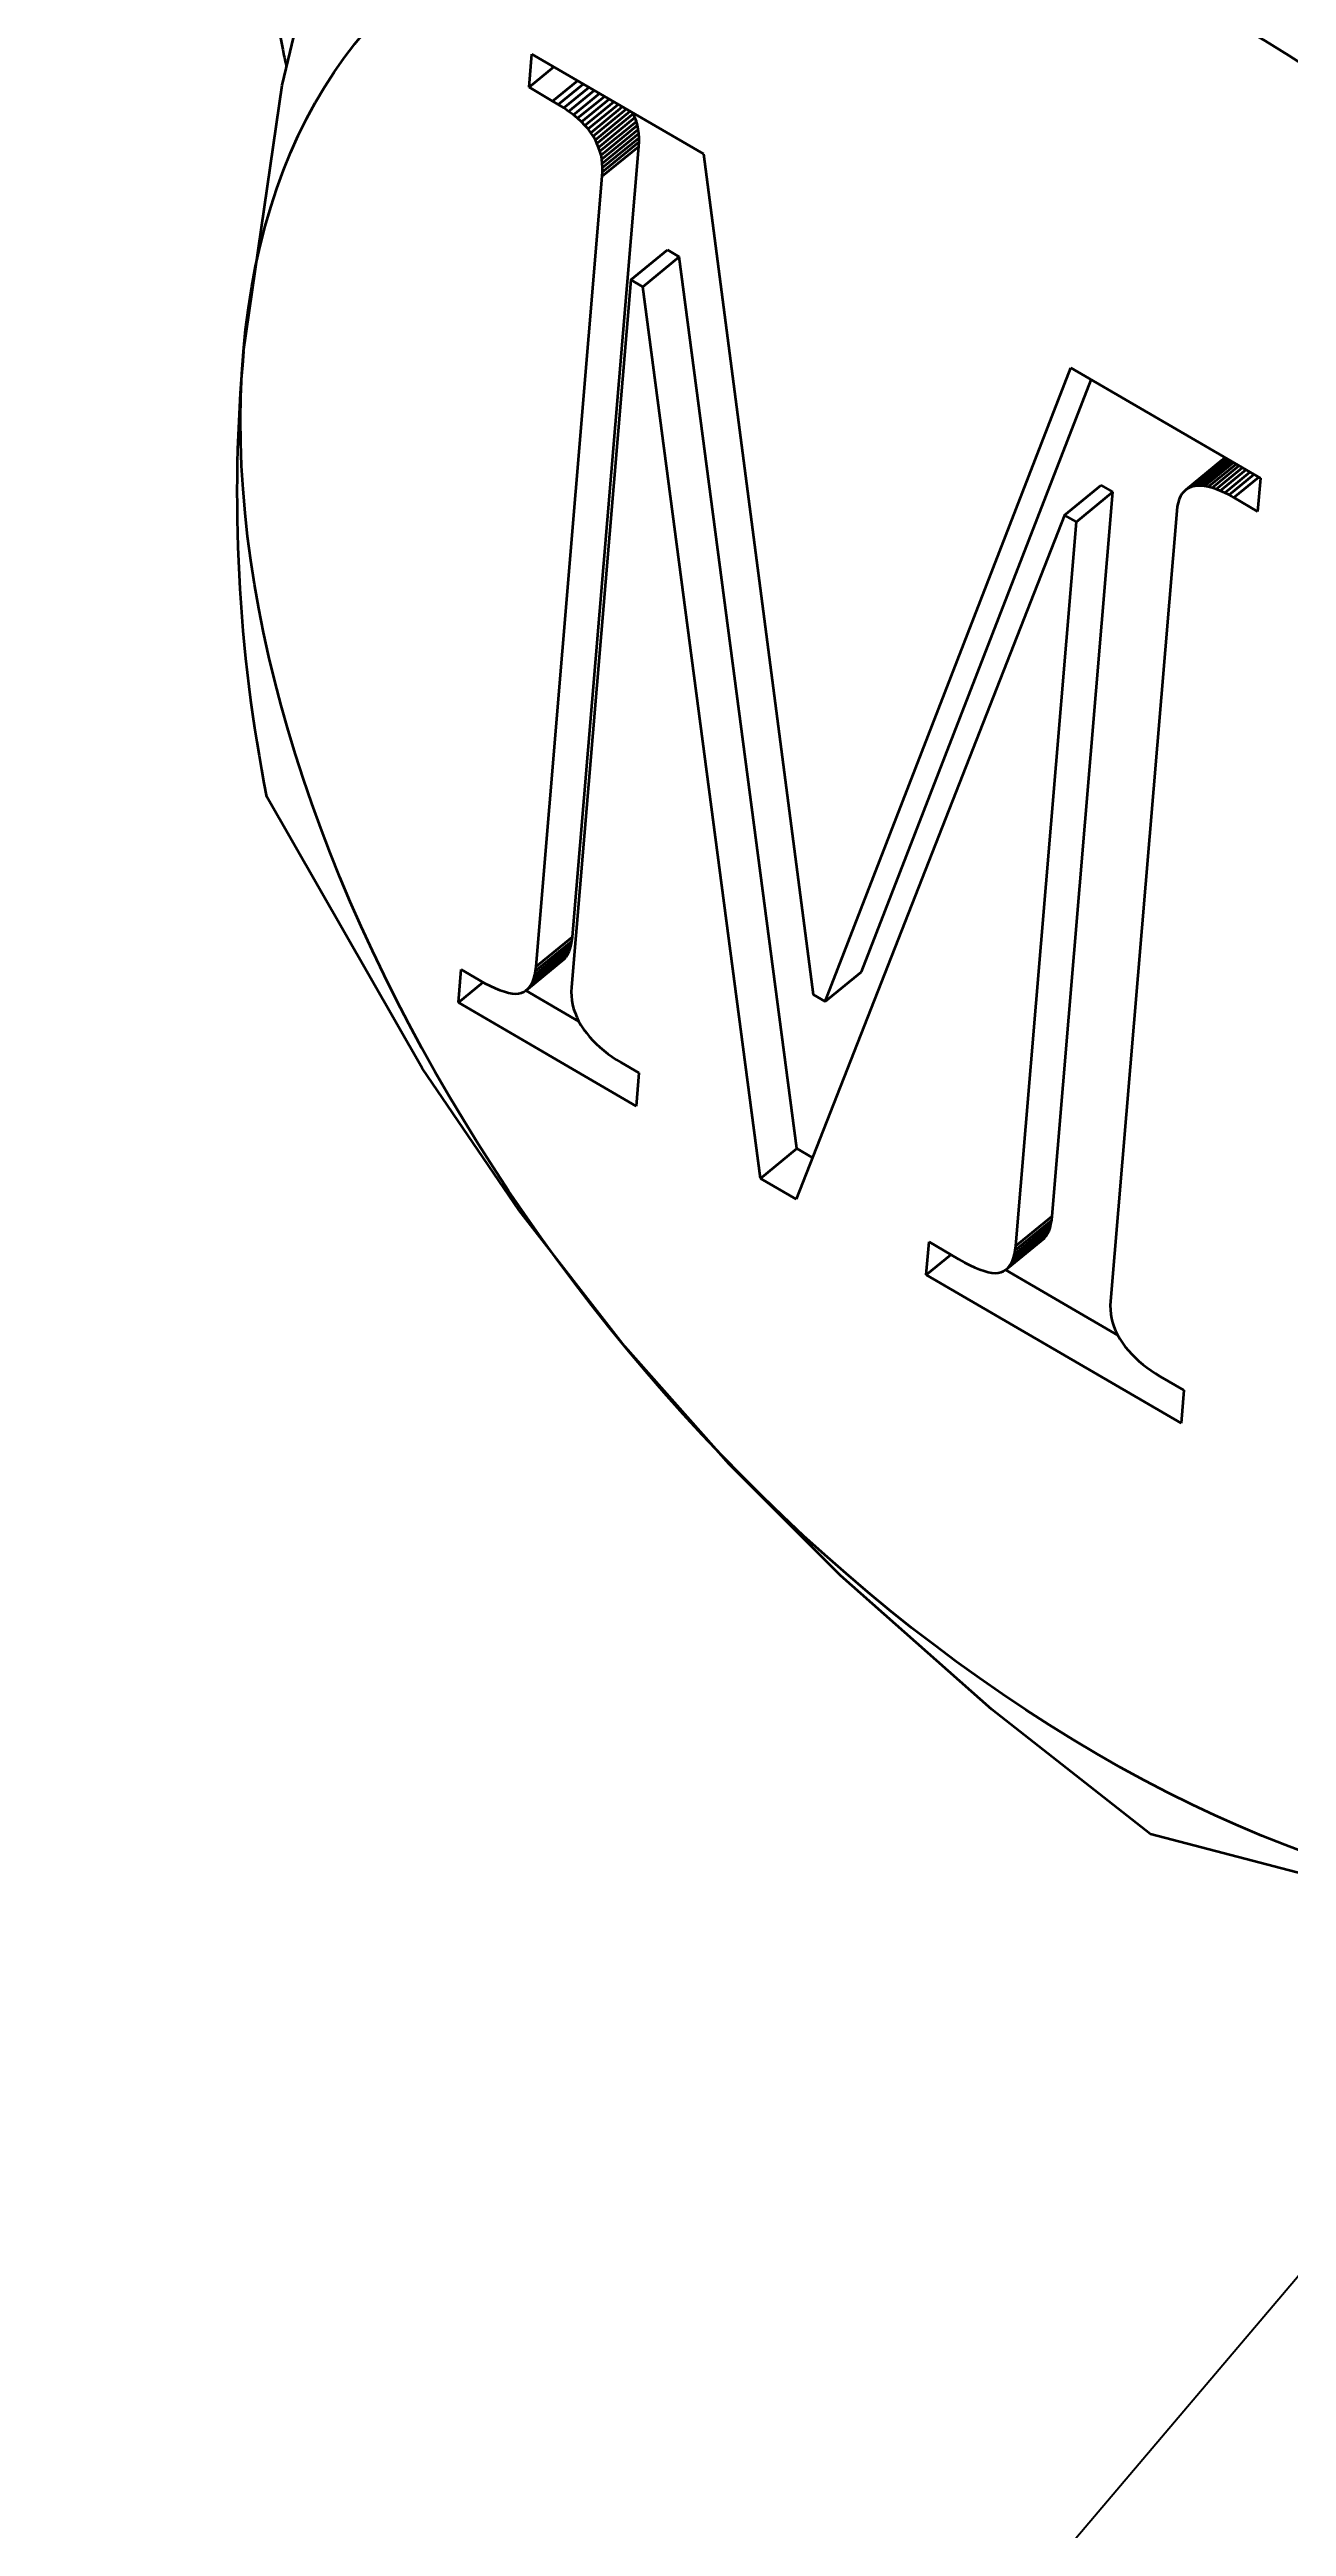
# Model space of a CAD drawing. Header units: millimetres. Extents: x 5606 to 13175, y -3239 to -2051.
# Drawn here: x 6766.16 to 6771.4, y -2733.32 to -2722.83 of the extents above; entities that cross this region are included whole.
import ezdxf

# ---------------------------------------------------------------- set-up
doc = ezdxf.new("R2010")
doc.units = ezdxf.units.MM
doc.layers.add('word_dim', color=253, linetype='Continuous')
doc.styles.get("Standard").update_dxf_attribs({"font": 'romans.shx', "bigfont": 'bigfont.shx'})
doc.dimstyles.new('RS1-4', dxfattribs={"dimscale": 4, "dimtxt": 3.5, "dimasz": 3, "dimexe": 1, "dimexo": 0, "dimgap": 1, "dimtad": 3, "dimdsep": 46, "dimtxsty": 'Standard', "dimblk1": 'OPEN', "dimblk2": 'OPEN', "dimsah": 1, "dimcen": 0, "dimclrd": 256, "dimclre": 256, "dimclrt": 3, "dimadec": 0, "dimazin": 0, "dimtfac": 1, "dimtmove": 0, "dimatfit": 3, "dimldrblk": 'OPEN', "dimfxl": 0, "dimtolj": 1, "dimtzin": 0, "dimarcsym": 0})

# ---------------------------------------------------------------- blocks, each defined once
blk = doc.blocks.new('A$C25B35021')
at = {"color": 7, "lineweight": 35, "ltscale": 0.003524}
for p, q in [((-156.935, -73.924), (-156.923, -73.784)), ((-157.234, -77.801), (-157.222, -77.66)), ((-155.252, -78.954), (-155.24, -78.814)), ((-154.161, -79.442), (-154.173, -79.582))]:
    blk.add_line(p, q, dxfattribs=at)
at = {"color": 7, "lineweight": 35, "ltscale": 0.003397}
blk.add_line((-156.935, -73.924), (-156.83, -73.838), dxfattribs=at)
at = {"color": 7, "lineweight": 35, "ltscale": 0.021046}
blk.add_line((-156.923, -73.784), (-156.196, -74.207), dxfattribs=at)
at = {"color": 7, "lineweight": 35, "ltscale": 0.002902}
blk.add_line((-156.835, -73.983), (-156.935, -73.924), dxfattribs=at)
at = {"color": 7, "lineweight": 35, "ltscale": 0.003396}
for p, q in [((-156.835, -73.983), (-156.73, -73.897)), ((-155.252, -78.954), (-155.147, -78.868))]:
    blk.add_line(p, q, dxfattribs=at)
at = {"color": 7, "lineweight": 35, "ltscale": 0.003408}
blk.add_line((-156.811, -73.997), (-156.705, -73.911), dxfattribs=at)
at = {"color": 7, "lineweight": 35, "ltscale": 0.003442}
for p, q in [((-156.788, -74.012), (-156.681, -73.925)), ((-153.988, -75.642), (-153.882, -75.554))]:
    blk.add_line(p, q, dxfattribs=at)
at = {"color": 7, "lineweight": 35, "ltscale": 0.003499}
blk.add_line((-156.767, -74.027), (-156.659, -73.938), dxfattribs=at)
at = {"color": 7, "lineweight": 35, "ltscale": 0.000709171}
blk.add_line((-156.811, -73.997), (-156.835, -73.983), dxfattribs=at)
at = {"color": 7, "lineweight": 35, "ltscale": 0.000676336}
blk.add_line((-156.788, -74.012), (-156.811, -73.997), dxfattribs=at)
at = {"color": 7, "lineweight": 35, "ltscale": 0.000643838}
blk.add_line((-156.767, -74.027), (-156.788, -74.012), dxfattribs=at)
at = {"color": 7, "lineweight": 35, "ltscale": 0.000614325}
blk.add_line((-156.747, -74.042), (-156.767, -74.027), dxfattribs=at)
at = {"color": 7, "lineweight": 35, "ltscale": 0.003578}
blk.add_line((-156.747, -74.042), (-156.637, -73.951), dxfattribs=at)
at = {"color": 7, "lineweight": 35, "ltscale": 0.000582495}
blk.add_line((-156.729, -74.056), (-156.747, -74.042), dxfattribs=at)
at = {"color": 7, "lineweight": 35, "ltscale": 0.003679}
for p, q in [((-156.729, -74.056), (-156.615, -73.963)), ((-154.041, -75.621), (-153.928, -75.528))]:
    blk.add_line(p, q, dxfattribs=at)
at = {"color": 7, "lineweight": 35, "ltscale": 0.003803}
for p, q in [((-156.713, -74.071), (-156.595, -73.975)), ((-154.058, -75.617), (-153.94, -75.52))]:
    blk.add_line(p, q, dxfattribs=at)
at = {"color": 7, "lineweight": 35, "ltscale": 0.003951}
blk.add_line((-156.698, -74.086), (-156.576, -73.986), dxfattribs=at)
at = {"color": 7, "lineweight": 35, "ltscale": 0.004119}
blk.add_line((-156.685, -74.101), (-156.557, -73.997), dxfattribs=at)
at = {"color": 7, "lineweight": 35, "ltscale": 0.004313}
blk.add_line((-156.673, -74.117), (-156.54, -74.007), dxfattribs=at)
at = {"color": 7, "lineweight": 35, "ltscale": 0.004528}
for p, q in [((-156.663, -74.132), (-156.523, -74.017)), ((-154.116, -75.614), (-153.976, -75.499))]:
    blk.add_line(p, q, dxfattribs=at)
at = {"color": 7, "lineweight": 35, "ltscale": 0.004766}
blk.add_line((-156.654, -74.147), (-156.507, -74.026), dxfattribs=at)
at = {"color": 7, "lineweight": 35, "ltscale": 0.004993}
for p, q in [((-156.647, -74.163), (-156.492, -74.036)), ((-156.63, -74.212), (-156.476, -74.085)), ((-156.627, -74.229), (-156.473, -74.103)), ((-156.625, -74.247), (-156.47, -74.12)), ((-156.624, -74.283), (-156.469, -74.156)), ((-156.625, -74.301), (-156.47, -74.175)), ((-154.151, -75.628), (-153.997, -75.501)), ((-154.141, -75.622), (-153.986, -75.495)), ((-154.666, -75.736), (-154.512, -75.609)), ((-156.939, -77.742), (-156.785, -77.615)), ((-156.925, -77.723), (-156.77, -77.596)), ((-156.919, -77.711), (-156.765, -77.584)), ((-156.91, -77.683), (-156.756, -77.556)), ((-156.908, -77.666), (-156.753, -77.54)), ((-156.948, -77.749), (-156.793, -77.623)), ((-155.681, -77.796), (-155.527, -77.67)), ((-154.878, -78.866), (-154.724, -78.739)), ((-154.875, -78.849), (-154.721, -78.722)), ((-154.873, -78.831), (-154.719, -78.705)), ((-154.907, -78.925), (-154.752, -78.798))]:
    blk.add_line(p, q, dxfattribs=at)
at = {"color": 7, "lineweight": 35, "ltscale": 0.004994}
for p, q in [((-156.64, -74.179), (-156.486, -74.052)), ((-156.635, -74.195), (-156.48, -74.069)), ((-156.453, -74.769), (-156.299, -74.643)), ((-154.616, -75.765), (-154.462, -75.638)), ((-156.914, -77.698), (-156.76, -77.571)), ((-154.882, -78.881), (-154.728, -78.754)), ((-154.899, -78.916), (-154.745, -78.789))]:
    blk.add_line(p, q, dxfattribs=at)
at = {"color": 7, "lineweight": 35, "ltscale": 0.000431967}
blk.add_line((-156.486, -74.052), (-156.492, -74.036), dxfattribs=at)
at = {"color": 7, "lineweight": 35, "ltscale": 0.000433549}
for p, q in [((-156.48, -74.069), (-156.486, -74.052)), ((-156.635, -74.195), (-156.64, -74.179))]:
    blk.add_line(p, q, dxfattribs=at)
at = {"color": 7, "lineweight": 35, "ltscale": 0.000555189}
blk.add_line((-156.713, -74.071), (-156.729, -74.056), dxfattribs=at)
at = {"color": 7, "lineweight": 35, "ltscale": 0.000525463}
for p, q in [((-156.698, -74.086), (-156.713, -74.071)), ((-154.382, -79.29), (-154.367, -79.304))]:
    blk.add_line(p, q, dxfattribs=at)
at = {"color": 7, "lineweight": 35, "ltscale": 0.000501682}
blk.add_line((-156.685, -74.101), (-156.698, -74.086), dxfattribs=at)
at = {"color": 7, "lineweight": 35, "ltscale": 0.00047671}
blk.add_line((-156.673, -74.117), (-156.685, -74.101), dxfattribs=at)
at = {"color": 7, "lineweight": 35, "ltscale": 0.000455155}
blk.add_line((-156.663, -74.132), (-156.673, -74.117), dxfattribs=at)
at = {"color": 7, "lineweight": 35, "ltscale": 0.000440702}
blk.add_line((-156.654, -74.147), (-156.663, -74.132), dxfattribs=at)
at = {"color": 7, "lineweight": 35, "ltscale": 0.000438802}
blk.add_line((-156.647, -74.163), (-156.654, -74.147), dxfattribs=at)
at = {"color": 7, "lineweight": 35, "ltscale": 0.004992}
for p, q in [((-156.624, -74.265), (-156.469, -74.138)), ((-156.504, -74.74), (-156.349, -74.613)), ((-156.931, -77.733), (-156.777, -77.607)), ((-156.905, -77.648), (-156.751, -77.522)), ((-155.954, -78.545), (-155.8, -78.419)), ((-154.887, -78.894), (-154.732, -78.767)), ((-154.915, -78.932), (-154.761, -78.806)), ((-154.892, -78.906), (-154.738, -78.779))]:
    blk.add_line(p, q, dxfattribs=at)
at = {"color": 7, "lineweight": 35, "ltscale": 0.00043376}
blk.add_line((-156.476, -74.085), (-156.48, -74.069), dxfattribs=at)
at = {"color": 7, "lineweight": 35, "ltscale": 0.000437367}
for p, q in [((-156.473, -74.103), (-156.476, -74.085)), ((-156.627, -74.229), (-156.63, -74.212))]:
    blk.add_line(p, q, dxfattribs=at)
at = {"color": 7, "lineweight": 35, "ltscale": 0.000439845}
for p, q in [((-156.47, -74.12), (-156.473, -74.103)), ((-156.625, -74.247), (-156.627, -74.229))]:
    blk.add_line(p, q, dxfattribs=at)
at = {"color": 7, "lineweight": 35, "ltscale": 0.000447164}
blk.add_line((-156.469, -74.138), (-156.47, -74.12), dxfattribs=at)
at = {"color": 7, "lineweight": 35, "ltscale": 0.00046468}
for p, q in [((-156.47, -74.175), (-156.469, -74.156)), ((-156.625, -74.301), (-156.624, -74.283))]:
    blk.add_line(p, q, dxfattribs=at)
at = {"color": 7, "lineweight": 35, "ltscale": 0.000454722}
blk.add_line((-156.469, -74.156), (-156.469, -74.138), dxfattribs=at)
at = {"color": 7, "lineweight": 35, "ltscale": 0.083965}
for p, q in [((-156.751, -77.522), (-156.47, -74.175)), ((-156.905, -77.648), (-156.625, -74.301)), ((-154.191, -75.718), (-154.472, -79.065))]:
    blk.add_line(p, q, dxfattribs=at)
at = {"color": 7, "lineweight": 35, "ltscale": 0.000432675}
blk.add_line((-156.64, -74.179), (-156.647, -74.163), dxfattribs=at)
at = {"color": 7, "lineweight": 35, "ltscale": 0.000433022}
blk.add_line((-156.63, -74.212), (-156.635, -74.195), dxfattribs=at)
at = {"color": 7, "lineweight": 35, "ltscale": 0.00044726}
blk.add_line((-156.624, -74.265), (-156.625, -74.247), dxfattribs=at)
at = {"color": 7, "lineweight": 35, "ltscale": 0.089748}
blk.add_line((-156.196, -74.207), (-155.731, -77.767), dxfattribs=at)
at = {"color": 7, "lineweight": 35, "ltscale": 0.000454714}
blk.add_line((-156.624, -74.283), (-156.624, -74.265), dxfattribs=at)
at = {"color": 7, "lineweight": 35, "ltscale": 0.001451}
for p, q in [((-156.299, -74.643), (-156.349, -74.613)), ((-155.731, -77.767), (-155.681, -77.796))]:
    blk.add_line(p, q, dxfattribs=at)
at = {"color": 7, "lineweight": 35, "ltscale": 0.095226}
for p, q in [((-155.8, -78.419), (-156.299, -74.643)), ((-155.954, -78.545), (-156.453, -74.769))]:
    blk.add_line(p, q, dxfattribs=at)
at = {"color": 7, "lineweight": 35, "ltscale": 0.075159}
blk.add_line((-156.504, -74.74), (-156.755, -77.736), dxfattribs=at)
at = {"color": 7, "lineweight": 35, "ltscale": 0.00145}
blk.add_line((-156.453, -74.769), (-156.504, -74.74), dxfattribs=at)
at = {"color": 7, "lineweight": 35, "ltscale": 0.071957}
blk.add_line((-155.681, -77.796), (-154.64, -75.113), dxfattribs=at)
at = {"color": 7, "lineweight": 35, "ltscale": 0.067219}
blk.add_line((-155.527, -77.67), (-154.554, -75.163), dxfattribs=at)
at = {"color": 7, "lineweight": 35, "ltscale": 0.023224}
blk.add_line((-154.64, -75.113), (-153.837, -75.58), dxfattribs=at)
at = {"color": 7, "lineweight": 35, "ltscale": 0.004765}
blk.add_line((-154.129, -75.617), (-153.982, -75.496), dxfattribs=at)
at = {"color": 7, "lineweight": 35, "ltscale": 0.004314}
blk.add_line((-154.103, -75.613), (-153.969, -75.503), dxfattribs=at)
at = {"color": 7, "lineweight": 35, "ltscale": 0.00412}
blk.add_line((-154.088, -75.613), (-153.961, -75.508), dxfattribs=at)
at = {"color": 7, "lineweight": 35, "ltscale": 0.00395}
blk.add_line((-154.073, -75.614), (-153.951, -75.514), dxfattribs=at)
at = {"color": 7, "lineweight": 35, "ltscale": 0.000302117}
for p, q in [((-153.986, -75.495), (-153.997, -75.501)), ((-154.141, -75.622), (-154.151, -75.628))]:
    blk.add_line(p, q, dxfattribs=at)
at = {"color": 7, "lineweight": 35, "ltscale": 0.001453}
for p, q in [((-154.462, -75.638), (-154.512, -75.609)), ((-154.616, -75.765), (-154.666, -75.736))]:
    blk.add_line(p, q, dxfattribs=at)
at = {"color": 7, "lineweight": 35, "ltscale": 0.000311968}
blk.add_line((-154.129, -75.617), (-154.141, -75.622), dxfattribs=at)
at = {"color": 7, "lineweight": 35, "ltscale": 0.000326706}
blk.add_line((-154.116, -75.614), (-154.129, -75.617), dxfattribs=at)
at = {"color": 7, "lineweight": 35, "ltscale": 0.000342076}
blk.add_line((-154.103, -75.613), (-154.116, -75.614), dxfattribs=at)
at = {"color": 7, "lineweight": 35, "ltscale": 0.000360107}
blk.add_line((-154.088, -75.613), (-154.103, -75.613), dxfattribs=at)
at = {"color": 7, "lineweight": 35, "ltscale": 0.000376933}
blk.add_line((-154.073, -75.614), (-154.088, -75.613), dxfattribs=at)
at = {"color": 7, "lineweight": 35, "ltscale": 0.000398249}
blk.add_line((-154.058, -75.617), (-154.073, -75.614), dxfattribs=at)
at = {"color": 7, "lineweight": 35, "ltscale": 0.000421707}
blk.add_line((-154.041, -75.621), (-154.058, -75.617), dxfattribs=at)
at = {"color": 7, "lineweight": 35, "ltscale": 0.000447322}
blk.add_line((-154.024, -75.626), (-154.041, -75.621), dxfattribs=at)
at = {"color": 7, "lineweight": 35, "ltscale": 0.003577}
blk.add_line((-154.024, -75.626), (-153.914, -75.536), dxfattribs=at)
at = {"color": 7, "lineweight": 35, "ltscale": 0.003498}
blk.add_line((-154.007, -75.633), (-153.898, -75.545), dxfattribs=at)
at = {"color": 7, "lineweight": 35, "ltscale": 0.003407}
blk.add_line((-153.969, -75.651), (-153.864, -75.565), dxfattribs=at)
at = {"color": 7, "lineweight": 35, "ltscale": 0.003395}
blk.add_line((-153.949, -75.662), (-153.844, -75.576), dxfattribs=at)
at = {"color": 7, "lineweight": 35, "ltscale": 0.003522}
blk.add_line((-153.837, -75.58), (-153.849, -75.721), dxfattribs=at)
at = {"color": 7, "lineweight": 35, "ltscale": 0.07692}
blk.add_line((-154.719, -78.705), (-154.462, -75.638), dxfattribs=at)
at = {"color": 7, "lineweight": 35, "ltscale": 0.000450445}
blk.add_line((-154.189, -75.7), (-154.191, -75.718), dxfattribs=at)
at = {"color": 7, "lineweight": 35, "ltscale": 0.000413415}
blk.add_line((-154.185, -75.684), (-154.189, -75.7), dxfattribs=at)
at = {"color": 7, "lineweight": 35, "ltscale": 0.000381766}
blk.add_line((-154.181, -75.669), (-154.185, -75.684), dxfattribs=at)
at = {"color": 7, "lineweight": 35, "ltscale": 0.000351234}
blk.add_line((-154.175, -75.656), (-154.181, -75.669), dxfattribs=at)
at = {"color": 7, "lineweight": 35, "ltscale": 0.000330281}
blk.add_line((-154.168, -75.645), (-154.175, -75.656), dxfattribs=at)
at = {"color": 7, "lineweight": 35, "ltscale": 0.000311419}
blk.add_line((-154.16, -75.636), (-154.168, -75.645), dxfattribs=at)
at = {"color": 7, "lineweight": 35, "ltscale": 0.000303536}
blk.add_line((-154.151, -75.628), (-154.16, -75.636), dxfattribs=at)
at = {"color": 7, "lineweight": 35, "ltscale": 0.000474635}
blk.add_line((-154.007, -75.633), (-154.024, -75.626), dxfattribs=at)
at = {"color": 7, "lineweight": 35, "ltscale": 0.000503682}
blk.add_line((-153.988, -75.642), (-154.007, -75.633), dxfattribs=at)
at = {"color": 7, "lineweight": 35, "ltscale": 0.000534315}
blk.add_line((-153.969, -75.651), (-153.988, -75.642), dxfattribs=at)
at = {"color": 7, "lineweight": 35, "ltscale": 0.000565927}
blk.add_line((-153.949, -75.662), (-153.969, -75.651), dxfattribs=at)
at = {"color": 7, "lineweight": 35, "ltscale": 0.002903}
for p, q in [((-153.849, -75.721), (-153.949, -75.662)), ((-154.262, -79.384), (-154.161, -79.442))]:
    blk.add_line(p, q, dxfattribs=at)
at = {"color": 7, "lineweight": 35, "ltscale": 0.077813}
blk.add_line((-154.666, -75.736), (-155.804, -78.633), dxfattribs=at)
at = {"color": 7, "lineweight": 35, "ltscale": 0.076919}
blk.add_line((-154.873, -78.831), (-154.616, -75.765), dxfattribs=at)
at = {"color": 7, "lineweight": 35, "ltscale": 0.000280201}
for p, q in [((-156.793, -77.623), (-156.785, -77.615)), ((-156.948, -77.749), (-156.939, -77.742))]:
    blk.add_line(p, q, dxfattribs=at)
at = {"color": 7, "lineweight": 35, "ltscale": 0.000291123}
for p, q in [((-156.785, -77.615), (-156.777, -77.607)), ((-154.752, -78.798), (-154.745, -78.789))]:
    blk.add_line(p, q, dxfattribs=at)
at = {"color": 7, "lineweight": 35, "ltscale": 0.000308327}
blk.add_line((-156.777, -77.607), (-156.77, -77.596), dxfattribs=at)
at = {"color": 7, "lineweight": 35, "ltscale": 0.000329626}
for p, q in [((-156.77, -77.596), (-156.765, -77.584)), ((-156.925, -77.723), (-156.919, -77.711)), ((-154.738, -78.779), (-154.732, -78.767)), ((-154.892, -78.906), (-154.887, -78.894))]:
    blk.add_line(p, q, dxfattribs=at)
at = {"color": 7, "lineweight": 35, "ltscale": 0.000356887}
blk.add_line((-156.765, -77.584), (-156.76, -77.571), dxfattribs=at)
at = {"color": 7, "lineweight": 35, "ltscale": 0.000384171}
blk.add_line((-156.76, -77.571), (-156.756, -77.556), dxfattribs=at)
at = {"color": 7, "lineweight": 35, "ltscale": 0.000417696}
for p, q in [((-156.756, -77.556), (-156.753, -77.54)), ((-156.91, -77.683), (-156.908, -77.666)), ((-154.724, -78.739), (-154.721, -78.722)), ((-154.878, -78.866), (-154.875, -78.849))]:
    blk.add_line(p, q, dxfattribs=at)
at = {"color": 7, "lineweight": 35, "ltscale": 0.000452184}
blk.add_line((-156.753, -77.54), (-156.751, -77.522), dxfattribs=at)
at = {"color": 7, "lineweight": 35, "ltscale": 0.003406}
blk.add_line((-157.234, -77.801), (-157.129, -77.714), dxfattribs=at)
at = {"color": 7, "lineweight": 35, "ltscale": 0.002176}
blk.add_line((-157.222, -77.66), (-157.147, -77.704), dxfattribs=at)
at = {"color": 7, "lineweight": 35, "ltscale": 0.000699912}
for p, q in [((-157.147, -77.704), (-157.123, -77.718)), ((-155.115, -78.887), (-155.09, -78.901))]:
    blk.add_line(p, q, dxfattribs=at)
at = {"color": 7, "lineweight": 35, "ltscale": 0.000646298}
for p, q in [((-157.123, -77.718), (-157.1, -77.73)), ((-155.09, -78.901), (-155.067, -78.913))]:
    blk.add_line(p, q, dxfattribs=at)
at = {"color": 7, "lineweight": 35, "ltscale": 0.000307499}
for p, q in [((-156.931, -77.733), (-156.925, -77.723)), ((-154.745, -78.789), (-154.738, -78.779))]:
    blk.add_line(p, q, dxfattribs=at)
at = {"color": 7, "lineweight": 35, "ltscale": 0.000356168}
blk.add_line((-156.919, -77.711), (-156.914, -77.698), dxfattribs=at)
at = {"color": 7, "lineweight": 35, "ltscale": 0.000384909}
for p, q in [((-156.914, -77.698), (-156.91, -77.683)), ((-154.728, -78.754), (-154.724, -78.739))]:
    blk.add_line(p, q, dxfattribs=at)
at = {"color": 7, "lineweight": 35, "ltscale": 0.000452356}
blk.add_line((-156.908, -77.666), (-156.905, -77.648), dxfattribs=at)
at = {"color": 7, "lineweight": 35, "ltscale": 0.021774}
blk.add_line((-156.481, -78.239), (-157.234, -77.801), dxfattribs=at)
at = {"color": 7, "lineweight": 35, "ltscale": 0.000592867}
for p, q in [((-157.1, -77.73), (-157.078, -77.74)), ((-155.067, -78.913), (-155.046, -78.923))]:
    blk.add_line(p, q, dxfattribs=at)
at = {"color": 7, "lineweight": 35, "ltscale": 0.000544625}
for p, q in [((-157.078, -77.74), (-157.058, -77.748)), ((-155.046, -78.923), (-155.026, -78.931))]:
    blk.add_line(p, q, dxfattribs=at)
at = {"color": 7, "lineweight": 35, "ltscale": 0.000493891}
blk.add_line((-157.058, -77.748), (-157.039, -77.754), dxfattribs=at)
at = {"color": 7, "lineweight": 35, "ltscale": 0.00044585}
blk.add_line((-157.039, -77.754), (-157.022, -77.759), dxfattribs=at)
at = {"color": 7, "lineweight": 35, "ltscale": 0.000402758}
blk.add_line((-157.022, -77.759), (-157.006, -77.762), dxfattribs=at)
at = {"color": 7, "lineweight": 35, "ltscale": 0.00036104}
for p, q in [((-157.006, -77.762), (-156.992, -77.763)), ((-154.974, -78.945), (-154.96, -78.946))]:
    blk.add_line(p, q, dxfattribs=at)
at = {"color": 7, "lineweight": 35, "ltscale": 0.000324142}
blk.add_line((-156.992, -77.763), (-156.979, -77.762), dxfattribs=at)
at = {"color": 7, "lineweight": 35, "ltscale": 0.000294104}
blk.add_line((-156.979, -77.762), (-156.967, -77.759), dxfattribs=at)
at = {"color": 7, "lineweight": 35, "ltscale": 0.000280821}
for p, q in [((-156.967, -77.759), (-156.957, -77.755)), ((-154.935, -78.942), (-154.925, -78.938))]:
    blk.add_line(p, q, dxfattribs=at)
at = {"color": 7, "lineweight": 35, "ltscale": 0.0002774}
blk.add_line((-156.957, -77.755), (-156.948, -77.749), dxfattribs=at)
at = {"color": 7, "lineweight": 35, "ltscale": 0.006515}
blk.add_line((-156.724, -77.881), (-156.949, -77.75), dxfattribs=at)
at = {"color": 7, "lineweight": 35, "ltscale": 0.000292117}
blk.add_line((-156.939, -77.742), (-156.931, -77.733), dxfattribs=at)
at = {"color": 7, "lineweight": 35, "ltscale": 0.000465883}
blk.add_line((-156.755, -77.736), (-156.756, -77.755), dxfattribs=at)
at = {"color": 7, "lineweight": 35, "ltscale": 0.000460144}
blk.add_line((-156.756, -77.755), (-156.755, -77.773), dxfattribs=at)
at = {"color": 7, "lineweight": 35, "ltscale": 0.00045701}
blk.add_line((-156.755, -77.773), (-156.754, -77.791), dxfattribs=at)
at = {"color": 7, "lineweight": 35, "ltscale": 0.000457306}
blk.add_line((-156.754, -77.791), (-156.751, -77.809), dxfattribs=at)
at = {"color": 7, "lineweight": 35, "ltscale": 0.00045742}
blk.add_line((-156.751, -77.809), (-156.746, -77.827), dxfattribs=at)
at = {"color": 7, "lineweight": 35, "ltscale": 0.000462268}
blk.add_line((-156.746, -77.827), (-156.74, -77.844), dxfattribs=at)
at = {"color": 7, "lineweight": 35, "ltscale": 0.000470095}
blk.add_line((-156.74, -77.844), (-156.733, -77.862), dxfattribs=at)
at = {"color": 7, "lineweight": 35, "ltscale": 0.000479058}
for p, q in [((-156.733, -77.862), (-156.725, -77.879)), ((-154.45, -79.191), (-154.442, -79.208))]:
    blk.add_line(p, q, dxfattribs=at)
at = {"color": 7, "lineweight": 35, "ltscale": 0.000489537}
blk.add_line((-156.725, -77.879), (-156.715, -77.896), dxfattribs=at)
at = {"color": 7, "lineweight": 35, "ltscale": 0.000502988}
blk.add_line((-156.715, -77.896), (-156.704, -77.913), dxfattribs=at)
at = {"color": 7, "lineweight": 35, "ltscale": 0.000509957}
for p, q in [((-156.704, -77.913), (-156.692, -77.929)), ((-154.421, -79.242), (-154.409, -79.258))]:
    blk.add_line(p, q, dxfattribs=at)
at = {"color": 7, "lineweight": 35, "ltscale": 0.000515008}
blk.add_line((-156.692, -77.929), (-156.679, -77.945), dxfattribs=at)
at = {"color": 7, "lineweight": 35, "ltscale": 0.000516505}
for p, q in [((-156.679, -77.945), (-156.665, -77.961)), ((-154.396, -79.274), (-154.382, -79.29))]:
    blk.add_line(p, q, dxfattribs=at)
at = {"color": 7, "lineweight": 35, "ltscale": 0.000523323}
blk.add_line((-156.665, -77.961), (-156.65, -77.975), dxfattribs=at)
at = {"color": 7, "lineweight": 35, "ltscale": 0.000529566}
blk.add_line((-156.65, -77.975), (-156.635, -77.99), dxfattribs=at)
at = {"color": 7, "lineweight": 35, "ltscale": 0.000536901}
for p, q in [((-156.635, -77.99), (-156.618, -78.004)), ((-154.352, -79.319), (-154.335, -79.333))]:
    blk.add_line(p, q, dxfattribs=at)
at = {"color": 7, "lineweight": 35, "ltscale": 0.000544081}
for p, q in [((-156.618, -78.004), (-156.601, -78.017)), ((-154.335, -79.333), (-154.318, -79.346))]:
    blk.add_line(p, q, dxfattribs=at)
at = {"color": 7, "lineweight": 35, "ltscale": 0.00055476}
blk.add_line((-156.601, -78.017), (-156.583, -78.03), dxfattribs=at)
at = {"color": 7, "lineweight": 35, "ltscale": 0.000562867}
blk.add_line((-156.583, -78.03), (-156.564, -78.043), dxfattribs=at)
at = {"color": 7, "lineweight": 35, "ltscale": 0.000576106}
for p, q in [((-156.564, -78.043), (-156.545, -78.055)), ((-154.281, -79.372), (-154.262, -79.384))]:
    blk.add_line(p, q, dxfattribs=at)
at = {"color": 7, "lineweight": 35, "ltscale": 0.002177}
blk.add_line((-156.545, -78.055), (-156.47, -78.098), dxfattribs=at)
at = {"color": 7, "lineweight": 35, "ltscale": 0.003523}
blk.add_line((-156.47, -78.098), (-156.481, -78.239), dxfattribs=at)
at = {"color": 7, "lineweight": 35, "ltscale": 0.001891}
blk.add_line((-155.735, -78.457), (-155.8, -78.419), dxfattribs=at)
at = {"color": 7, "lineweight": 35, "ltscale": 0.004354}
blk.add_line((-155.804, -78.633), (-155.954, -78.545), dxfattribs=at)
at = {"color": 7, "lineweight": 35, "ltscale": 0.000356681}
blk.add_line((-154.732, -78.767), (-154.728, -78.754), dxfattribs=at)
at = {"color": 7, "lineweight": 35, "ltscale": 0.000451598}
for p, q in [((-154.721, -78.722), (-154.719, -78.705)), ((-154.875, -78.849), (-154.873, -78.831))]:
    blk.add_line(p, q, dxfattribs=at)
at = {"color": 7, "lineweight": 35, "ltscale": 0.003627}
blk.add_line((-155.24, -78.814), (-155.115, -78.887), dxfattribs=at)
at = {"color": 7, "lineweight": 35, "ltscale": 0.000385647}
blk.add_line((-154.882, -78.881), (-154.878, -78.866), dxfattribs=at)
at = {"color": 7, "lineweight": 35, "ltscale": 0.000281855}
blk.add_line((-154.761, -78.806), (-154.752, -78.798), dxfattribs=at)
at = {"color": 7, "lineweight": 35, "ltscale": 0.031208}
blk.add_line((-154.173, -79.582), (-155.252, -78.954), dxfattribs=at)
at = {"color": 7, "lineweight": 35, "ltscale": 0.00049414}
blk.add_line((-155.026, -78.931), (-155.007, -78.937), dxfattribs=at)
at = {"color": 7, "lineweight": 35, "ltscale": 0.000445651}
blk.add_line((-155.007, -78.937), (-154.99, -78.942), dxfattribs=at)
at = {"color": 7, "lineweight": 35, "ltscale": 0.000401255}
blk.add_line((-154.99, -78.942), (-154.974, -78.945), dxfattribs=at)
at = {"color": 7, "lineweight": 35, "ltscale": 0.000325617}
blk.add_line((-154.96, -78.946), (-154.947, -78.945), dxfattribs=at)
at = {"color": 7, "lineweight": 35, "ltscale": 0.000294273}
blk.add_line((-154.947, -78.945), (-154.935, -78.942), dxfattribs=at)
at = {"color": 7, "lineweight": 35, "ltscale": 0.000277002}
blk.add_line((-154.925, -78.938), (-154.915, -78.932), dxfattribs=at)
at = {"color": 7, "lineweight": 35, "ltscale": 0.013773}
blk.add_line((-154.44, -79.21), (-154.916, -78.933), dxfattribs=at)
at = {"color": 7, "lineweight": 35, "ltscale": 0.000280701}
blk.add_line((-154.915, -78.932), (-154.907, -78.925), dxfattribs=at)
at = {"color": 7, "lineweight": 35, "ltscale": 0.000290544}
blk.add_line((-154.907, -78.925), (-154.899, -78.916), dxfattribs=at)
at = {"color": 7, "lineweight": 35, "ltscale": 0.000308967}
blk.add_line((-154.899, -78.916), (-154.892, -78.906), dxfattribs=at)
at = {"color": 7, "lineweight": 35, "ltscale": 0.000355449}
blk.add_line((-154.887, -78.894), (-154.882, -78.881), dxfattribs=at)
at = {"color": 7, "lineweight": 35, "ltscale": 0.000466645}
blk.add_line((-154.472, -79.065), (-154.473, -79.083), dxfattribs=at)
at = {"color": 7, "lineweight": 35, "ltscale": 0.000460176}
blk.add_line((-154.473, -79.083), (-154.472, -79.102), dxfattribs=at)
at = {"color": 7, "lineweight": 35, "ltscale": 0.00045686}
blk.add_line((-154.472, -79.102), (-154.47, -79.12), dxfattribs=at)
at = {"color": 7, "lineweight": 35, "ltscale": 0.000456554}
blk.add_line((-154.47, -79.12), (-154.467, -79.138), dxfattribs=at)
at = {"color": 7, "lineweight": 35, "ltscale": 0.000458529}
blk.add_line((-154.467, -79.138), (-154.463, -79.156), dxfattribs=at)
at = {"color": 7, "lineweight": 35, "ltscale": 0.000462744}
blk.add_line((-154.463, -79.156), (-154.457, -79.173), dxfattribs=at)
at = {"color": 7, "lineweight": 35, "ltscale": 0.000469517}
blk.add_line((-154.457, -79.173), (-154.45, -79.191), dxfattribs=at)
at = {"color": 7, "lineweight": 35, "ltscale": 0.000488773}
blk.add_line((-154.442, -79.208), (-154.432, -79.225), dxfattribs=at)
at = {"color": 7, "lineweight": 35, "ltscale": 0.000503827}
blk.add_line((-154.432, -79.225), (-154.421, -79.242), dxfattribs=at)
at = {"color": 7, "lineweight": 35, "ltscale": 0.000514042}
blk.add_line((-154.409, -79.258), (-154.396, -79.274), dxfattribs=at)
at = {"color": 7, "lineweight": 35, "ltscale": 0.000528451}
blk.add_line((-154.367, -79.304), (-154.352, -79.319), dxfattribs=at)
at = {"color": 7, "lineweight": 35, "ltscale": 0.000553076}
blk.add_line((-154.318, -79.346), (-154.3, -79.359), dxfattribs=at)
at = {"color": 7, "lineweight": 35, "ltscale": 0.000564561}
blk.add_line((-154.3, -79.359), (-154.281, -79.372), dxfattribs=at)
at = {"color": 7, "lineweight": 35}
for points in [[(-158.144, -75.043), (-157.98, -73.915), (-157.69, -72.702)], [(-154.302, -81.322), (-154.975, -80.794), (-155.616, -80.227), (-156.087, -79.756), (-156.528, -79.258), (-156.977, -78.681), (-157.387, -78.078), (-158.045, -76.93)], [(-150.204, -81.493), (-151.471, -81.619), (-152.615, -81.63), (-153.563, -81.515), (-154.302, -81.322)]]:
    blk.add_lwpolyline(points, dxfattribs=at)
blk.add_arc((-151.585, -75.649), 6.587, 174.7212, 191.213, dxfattribs=at)
for centre, major_axis, start_param, end_param in [((-151.867, -75.391), (5.074, -6.185), 6.283164, 9.424757), ((-151.991, -75.493), (-4.948, 6.03), 2.289117, 7.135615), ((-154.224, -77.325), (3.172, -3.865), 3.6961, 9.979285), ((-151.991, -75.493), (-4.948, 6.03), 0.85243, 0.862802)]:
    blk.add_ellipse(centre, major_axis=major_axis, ratio=0.601467, start_param=start_param, end_param=end_param, dxfattribs=at)
blk = doc.blocks.new('aa1')
for p, q in [((-0.4, 0.06667), (0, 0)), ((0, 0), (-1, 0)), ((-0.4, -0.06667), (0, 0))]:
    blk.add_line(p, q)
blk = doc.blocks.new('aa2')
blk.add_circle((0, 0), 1)
blk = doc.blocks.new('*D278')
at = {"layer": 'DEFPOINTS', "color": 0, "linetype": 'Continuous', "ltscale": 2}
for p in [(6778.401, -2696.646), (6595.387, -2739.708), (6595.387, -2739.708)]:
    blk.add_point(p, dxfattribs=at)
at = {"layer": 'word_dim', "linetype": 'Continuous', "lineweight": -2, "ltscale": 2}
blk.add_line((6749.198, -2703.517), (6624.59, -2732.837), dxfattribs=at)
at = {"layer": 'word_dim', "linetype": 'Continuous', "lineweight": -2, "ltscale": 2, "xscale": 30, "yscale": 30, "zscale": 30}
for name, p, rotation in [('aa1', (6778.401, -2696.646), 13.24052981710756), ('aa2', (6595.387, -2739.708), 193.2405298171076)]:
    blk.add_blockref(name, p, dxfattribs=dict(at, rotation=rotation))
at = {"layer": 'word_dim', "color": 3, "linetype": 'Continuous', "ltscale": 2, "insert": (6686.894, -2718.177), "char_height": 0.000004, "attachment_point": 5, "rotation": 13.2405}
blk.add_mtext('\\A1;188.01', dxfattribs=at)
blk = doc.blocks.new('_Open')
at = {"color": 0, "lineweight": -2}
for p, q in [((-1, 0.16667), (0, 0)), ((-1, -0.16667), (0, 0)), ((0, 0), (-1, 0))]:
    blk.add_line(p, q, dxfattribs=at)
blk = doc.blocks.new('*D283')
at = {"layer": 'DEFPOINTS', "color": 0, "linetype": 'Continuous', "ltscale": 2}
for p in [(6784.666, -2716.689), (6643.432, -2883.087), (6643.432, -2883.087)]:
    blk.add_point(p, dxfattribs=at)
at = {"layer": 'word_dim', "linetype": 'Continuous', "lineweight": -2, "ltscale": 2}
blk.add_line((6765.253, -2739.561), (6662.845, -2860.215), dxfattribs=at)
at = {"layer": 'word_dim', "linetype": 'Continuous', "lineweight": -2, "ltscale": 2, "xscale": 30, "yscale": 30, "zscale": 30}
for name, p, rotation in [('aa1', (6784.666, -2716.689), 49.67607331784933), ('aa2', (6643.432, -2883.087), 229.6760733178493)]:
    blk.add_blockref(name, p, dxfattribs=dict(at, rotation=rotation))
at = {"layer": 'word_dim', "color": 3, "linetype": 'Continuous', "ltscale": 2, "insert": (6714.049, -2799.888), "char_height": 0.000004, "attachment_point": 5, "rotation": 49.6761}
blk.add_mtext('\\A1;218.26', dxfattribs=at)
blk = doc.blocks.new('*D284')
at = {"layer": 'DEFPOINTS', "color": 0, "linetype": 'Continuous', "ltscale": 2}
for p in [(6772.342, -2707.078), (6613.28, -2810.395), (6613.28, -2810.395)]:
    blk.add_point(p, dxfattribs=at)
at = {"layer": 'word_dim', "linetype": 'Continuous', "lineweight": -2, "ltscale": 2}
blk.add_line((6747.183, -2723.42), (6638.439, -2794.053), dxfattribs=at)
at = {"layer": 'word_dim', "linetype": 'Continuous', "lineweight": -2, "ltscale": 2, "xscale": 30, "yscale": 30, "zscale": 30}
for name, p, rotation in [('aa1', (6772.342, -2707.078), 33.00541853514517), ('aa2', (6613.28, -2810.395), 213.0054185351452)]:
    blk.add_blockref(name, p, dxfattribs=dict(at, rotation=rotation))
at = {"layer": 'word_dim', "color": 3, "linetype": 'Continuous', "ltscale": 2, "insert": (6692.811, -2758.736), "char_height": 0.000004, "attachment_point": 5, "rotation": 33.0054}
blk.add_mtext('\\A1;189.67', dxfattribs=at)

msp = doc.modelspace()

# ---------------------------------------------------------------- block references
at = {"layer": 'word_dim', "linetype": 'Continuous', "ltscale": 2}
msp.add_blockref('A$C25B35021', (6925.123, -2649.07), dxfattribs=at)

# ---------------------------------------------------------------- dimensions: what is measured, and where the dimension line sits
at = {"layer": 'word_dim', "color": 3, "linetype": 'Continuous', "ltscale": 2}
for p1, p2, picture, middle in [((6778.401, -2696.646), (6595.387, -2739.708), '*D278', (6686.894, -2718.177)), ((6772.342, -2707.078), (6613.28, -2810.395), '*D284', (6692.811, -2758.736)), ((6784.666, -2716.689), (6643.432, -2883.087), '*D283', (6714.049, -2799.888))]:
    dim = msp.add_aligned_dim(p1=p1, p2=p2, distance=0, dimstyle='RS1-4', override={"dimtxt": 1e-06, "dimasz": 7.5, "dimgap": 0, "dimblk1": 'aa1', "dimblk2": 'aa2', "dimse1": 1, "dimse2": 1}, dxfattribs=at)
    dim.commit()
    dim.dimension.update_dxf_attribs({"geometry": picture, "text_midpoint": middle})

doc.saveas('drawing.dxf')
